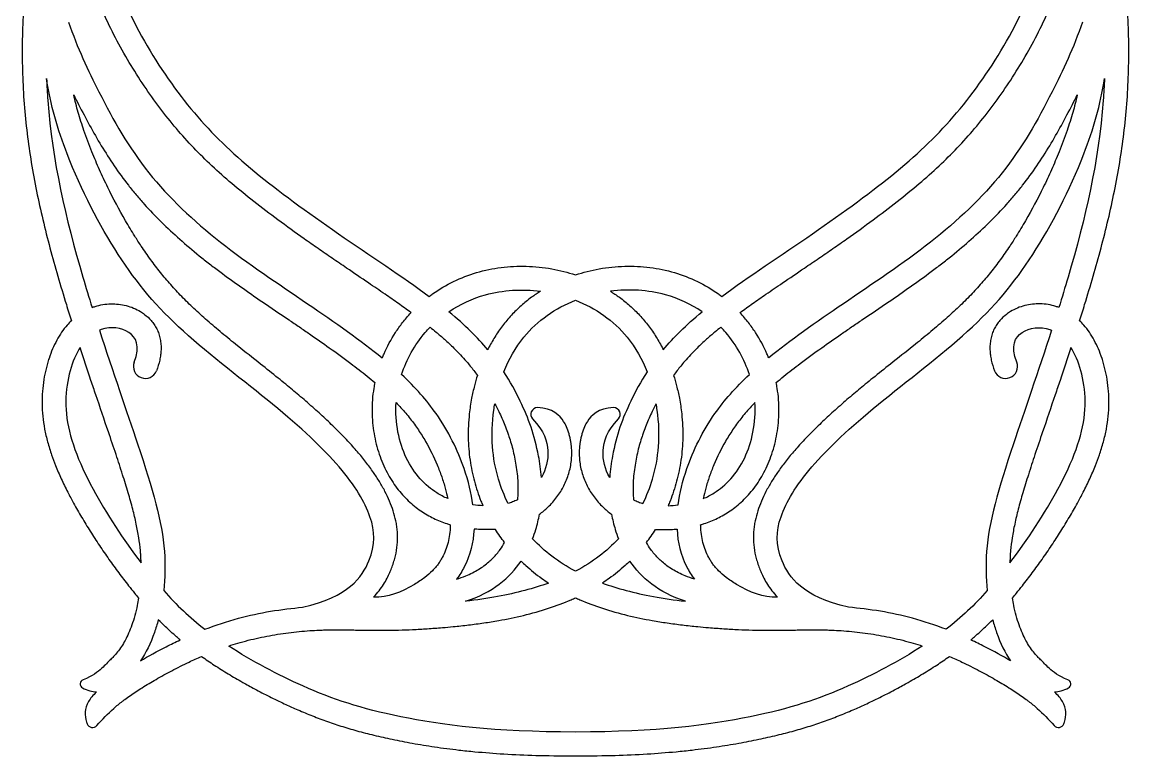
# Model space of a CAD drawing. Header units: millimetres. Extents: x -100 to 100, y -104 to 91.
# Drawn here: x 47.4 to 99.6, y 32.8 to 67.3 of the extents above; entities that cross this region are included whole.
import ezdxf

# ---------------------------------------------------------------- set-up
doc = ezdxf.new("R2010")
doc.units = ezdxf.units.MM
doc.header["$MEASUREMENT"] = 0
doc.layers.add('Layer 03', color=5, linetype='Continuous')

msp = doc.modelspace()

# ---------------------------------------------------------------- linework, layer by layer
at = {"layer": 'Layer 03'}
for centre, radius, start, end in [((53.199, 51.106), 0.562, 159.2972, 339.2972), ((93.779, 51.106), 0.562, 200.7028, 20.7028), ((71.693, 48.851), 0.314, 89.9887, 223.209), ((75.286, 48.851), 0.314, 316.791, 90.0113), ((50.338, 36.143), 0.211, 111.0833, 240.7154), ((96.641, 36.143), 0.211, 299.2846, 68.9167), ((50.707, 34.355), 0.271, 199.711, 319.0081), ((96.271, 34.355), 0.271, 220.9919, 340.289)]:
    msp.add_arc(centre, radius, start, end, dxfattribs=at)
for points, knots in [([(50.711, 72.87), (50.884, 71.995), (51.469, 69.872), (53.047, 66.366), (55.469, 62.912), (58.136, 60.353), (62.114, 57.442), (65.368, 55.316), (66.589, 54.41)], [3309.18165, 3309.18165, 3309.18165, 3309.18165, 3317.862784, 3330.948574, 3344.034364, 3357.120154, 3370.205944, 3382.920204, 3382.920204, 3382.920204, 3382.920204]), ([(80.39, 54.41), (81.61, 55.316), (84.865, 57.442), (88.842, 60.353), (91.509, 62.912), (93.931, 66.366), (95.509, 69.872), (96.094, 71.995), (96.267, 72.87)], [3441.030603, 3441.030603, 3441.030603, 3441.030603, 3453.744863, 3466.830653, 3479.916443, 3493.002233, 3506.088023, 3514.769157, 3514.769157, 3514.769157, 3514.769157]), ([(65.734, 53.644), (65.729, 53.648), (65.529, 53.794), (65.121, 54.085), (64.457, 54.547), (63.643, 55.102), (62.81, 55.664), (62.015, 56.204), (61.347, 56.663), (60.491, 57.262), (59.475, 57.995), (58.334, 58.862), (57.292, 59.706), (56.343, 60.547), (55.469, 61.409), (54.65, 62.321), (53.87, 63.297), (53.126, 64.339), (52.427, 65.44), (51.784, 66.59), (51.205, 67.772), (50.694, 68.971), (50.345, 69.927), (50.168, 70.481), (50.122, 70.63)], [929.699071, 929.699071, 929.699071, 929.699071, 929.785597, 932.663957, 935.724873, 939.507105, 944.506847, 947.803144, 951.056139, 954.252088, 960.364765, 966.109849, 971.466803, 976.483912, 981.340562, 986.212856, 991.216655, 996.354846, 1001.591826, 1006.887189, 1012.181371, 1017.408757, 1022.541212, 1024.407817, 1024.407817, 1024.407817, 1024.407817]), ([(81.244, 53.644), (81.25, 53.648), (81.449, 53.794), (81.857, 54.085), (82.521, 54.547), (83.335, 55.102), (84.168, 55.664), (84.963, 56.204), (85.632, 56.663), (86.488, 57.262), (87.504, 57.995), (88.644, 58.862), (89.686, 59.706), (90.635, 60.547), (91.509, 61.409), (92.329, 62.321), (93.109, 63.297), (93.852, 64.339), (94.551, 65.44), (95.194, 66.59), (95.773, 67.772), (96.284, 68.971), (96.633, 69.927), (96.811, 70.481), (96.857, 70.63)], [929.699071, 929.699071, 929.699071, 929.699071, 929.785597, 932.663957, 935.724873, 939.507105, 944.506847, 947.803144, 951.056139, 954.252088, 960.364765, 966.109849, 971.466803, 976.483912, 981.340562, 986.212856, 991.216655, 996.354846, 1001.591826, 1006.887189, 1012.181371, 1017.408757, 1022.541212, 1024.407817, 1024.407817, 1024.407817, 1024.407817]), ([(47.667, 70.13), (47.626, 69.826), (47.534, 69.046), (47.433, 67.78), (47.383, 66.338), (47.396, 64.903), (47.473, 63.487), (47.613, 62.094), (47.811, 60.721), (48.061, 59.367), (48.457, 57.576), (48.936, 55.796), (49.411, 54.214), (49.629, 53.515), (49.709, 53.262)], [4675.930829, 4675.930829, 4675.930829, 4675.930829, 4679.608903, 4685.381392, 4691.183434, 4696.952653, 4702.627276, 4708.218529, 4713.776292, 4719.295343, 4724.768993, 4735.819642, 4741.438592, 4744.622932, 4744.622932, 4744.622932, 4744.622932]), ([(97.269, 53.262), (97.349, 53.515), (97.568, 54.214), (98.043, 55.796), (98.522, 57.576), (98.917, 59.367), (99.167, 60.721), (99.365, 62.094), (99.505, 63.487), (99.582, 64.903), (99.596, 66.338), (99.545, 67.78), (99.444, 69.046), (99.352, 69.826), (99.312, 70.13)], [4277.230481, 4277.230481, 4277.230481, 4277.230481, 4280.414821, 4286.033772, 4297.084421, 4302.55807, 4308.077121, 4313.634884, 4319.226137, 4324.900761, 4330.669979, 4336.472022, 4342.244511, 4345.922584, 4345.922584, 4345.922584, 4345.922584]), ([(49.574, 67.339), (49.995, 66.131), (51.156, 63.647), (53.149, 60.145), (56.603, 56.901), (60.82, 54.112), (63.384, 52.319), (64.377, 51.512)], [859.194163, 859.194163, 859.194163, 859.194163, 868.845929, 881.718969, 894.592008, 907.465047, 919.516841, 919.516841, 919.516841, 919.516841]), ([(97.404, 67.339), (96.983, 66.131), (95.822, 63.647), (93.83, 60.145), (90.376, 56.901), (86.158, 54.112), (83.594, 52.319), (82.601, 51.512)], [1037.786529, 1037.786529, 1037.786529, 1037.786529, 1047.438296, 1060.311335, 1073.184374, 1086.057414, 1098.109207, 1098.109207, 1098.109207, 1098.109207]), ([(60.614, 39.753), (62.791, 40.25), (64.076, 42.102), (64.015, 43.947), (62.636, 46.263), (59.471, 49.221), (54.648, 52.821), (51.895, 56.104), (49.594, 60.526), (48.715, 63.447), (48.539, 64.688)], [1392.276055, 1392.276055, 1392.276055, 1392.276055, 1405.361845, 1418.447634, 1431.533424, 1444.619214, 1457.705003, 1470.790793, 1483.876583, 1492.644453, 1492.644453, 1492.644453, 1492.644453]), ([(48.539, 64.688), (48.553, 64.341), (48.738, 61.105), (49.538, 57.642), (50.541, 54.362), (50.69, 53.887)], [1492.644453, 1492.644453, 1492.644453, 1492.644453, 1495.583, 1520.142348, 1524.307935, 1524.307935, 1524.307935, 1524.307935]), ([(86.365, 39.753), (84.187, 40.25), (82.903, 42.102), (82.963, 43.947), (84.342, 46.263), (87.507, 49.221), (92.331, 52.821), (95.083, 56.104), (97.384, 60.526), (98.263, 63.447), (98.44, 64.688)], [1392.276055, 1392.276055, 1392.276055, 1392.276055, 1405.361845, 1418.447634, 1431.533424, 1444.619214, 1457.705003, 1470.790793, 1483.876583, 1492.644453, 1492.644453, 1492.644453, 1492.644453]), ([(98.44, 64.688), (98.426, 64.341), (98.241, 61.105), (97.441, 57.642), (96.437, 54.362), (96.288, 53.887)], [1492.644453, 1492.644453, 1492.644453, 1492.644453, 1495.583, 1520.142348, 1524.307935, 1524.307935, 1524.307935, 1524.307935]), ([(63.97, 40.232), (63.972, 40.234), (64.063, 40.331), (64.228, 40.525), (64.435, 40.823), (64.601, 41.114), (64.714, 41.352), (64.808, 41.576), (64.888, 41.792), (64.966, 42.049), (65.048, 42.391), (65.094, 42.737), (65.103, 43.081), (65.091, 43.334), (65.063, 43.582), (65.004, 43.905), (64.897, 44.298), (64.722, 44.761), (64.505, 45.223), (64.249, 45.677), (63.948, 46.138), (63.602, 46.609), (63.198, 47.101), (62.742, 47.606), (62.237, 48.124), (61.684, 48.655), (61.082, 49.201), (60.457, 49.741), (59.911, 50.195), (59.309, 50.682), (58.549, 51.286), (57.661, 51.988), (56.819, 52.671), (56.236, 53.164), (55.796, 53.554), (55.391, 53.927), (54.918, 54.391), (54.392, 54.956), (53.904, 55.536), (53.441, 56.144), (53.043, 56.719), (52.648, 57.332), (52.1, 58.243), (51.545, 59.285), (51.034, 60.375), (50.655, 61.268), (50.314, 62.171), (50.028, 63.069), (49.883, 63.635), (49.821, 63.912)], [1031.244766, 1031.244766, 1031.244766, 1031.244766, 1031.289742, 1032.844829, 1034.297882, 1035.642874, 1036.871452, 1037.462232, 1038.559283, 1039.63767, 1040.695841, 1042.784937, 1043.815727, 1044.828591, 1045.828994, 1046.821808, 1048.768885, 1050.720971, 1052.759184, 1054.902071, 1056.984724, 1059.37207, 1061.916113, 1064.643108, 1067.543584, 1070.607857, 1073.857593, 1077.316013, 1080.529196, 1082.396439, 1086.618919, 1092.204925, 1095.998789, 1099.64404, 1101.380092, 1103.062897, 1106.271088, 1109.3355, 1112.342319, 1115.37819, 1118.511468, 1120.744121, 1124.151833, 1131.281272, 1134.931044, 1138.618964, 1142.935083, 1146.531217, 1149.946969, 1149.946969, 1149.946969, 1149.946969]), ([(49.821, 63.912), (49.897, 63.759), (50.141, 63.276), (50.564, 62.47), (51.117, 61.504), (51.721, 60.558), (52.278, 59.793), (52.762, 59.197), (53.272, 58.611), (53.95, 57.904), (54.82, 57.095), (55.585, 56.45), (56.221, 55.949), (56.87, 55.456), (57.696, 54.861), (58.788, 54.106), (59.714, 53.48), (60.464, 52.971), (61.099, 52.535), (61.912, 51.968), (62.82, 51.308), (63.532, 50.756), (63.904, 50.448), (64.023, 50.347)], [1149.946969, 1149.946969, 1149.946969, 1149.946969, 1151.998769, 1156.448986, 1160.889395, 1165.36914, 1169.940168, 1172.259606, 1174.591455, 1179.277696, 1184.026293, 1188.862318, 1191.30584, 1193.759289, 1198.656128, 1203.537719, 1209.71888, 1212.091918, 1214.434118, 1218.969902, 1224.004869, 1227.921244, 1229.803912, 1229.803912, 1229.803912, 1229.803912]), ([(97.157, 63.912), (97.095, 63.635), (96.951, 63.069), (96.664, 62.171), (96.323, 61.268), (95.944, 60.375), (95.434, 59.285), (94.879, 58.243), (94.331, 57.332), (93.935, 56.719), (93.537, 56.144), (93.074, 55.536), (92.586, 54.956), (92.061, 54.391), (91.588, 53.927), (91.182, 53.554), (90.742, 53.164), (90.159, 52.671), (89.318, 51.988), (88.43, 51.286), (87.669, 50.682), (87.068, 50.195), (86.521, 49.741), (85.897, 49.201), (85.294, 48.655), (84.741, 48.124), (84.236, 47.606), (83.781, 47.101), (83.376, 46.609), (83.03, 46.138), (82.73, 45.677), (82.473, 45.223), (82.256, 44.761), (82.082, 44.298), (81.974, 43.905), (81.916, 43.582), (81.887, 43.334), (81.876, 43.081), (81.884, 42.737), (81.93, 42.391), (82.012, 42.049), (82.091, 41.792), (82.171, 41.576), (82.264, 41.352), (82.377, 41.114), (82.543, 40.823), (82.75, 40.525), (82.915, 40.331), (83.006, 40.234), (83.009, 40.232)], [860.703498, 860.703498, 860.703498, 860.703498, 864.119249, 867.715383, 872.031503, 875.719423, 879.369195, 886.498633, 889.906345, 892.138999, 895.272277, 898.308148, 901.314967, 904.379379, 907.58757, 909.270374, 911.006427, 914.651678, 918.445542, 924.031548, 928.254028, 930.12127, 933.334454, 936.792874, 940.042609, 943.106883, 946.007359, 948.734354, 951.278397, 953.665743, 955.748395, 957.891282, 959.929496, 961.881581, 963.828658, 964.821473, 965.821875, 966.83474, 967.86553, 969.954626, 971.012796, 972.091184, 973.188235, 973.779015, 975.007593, 976.352585, 977.805638, 979.360724, 979.4057, 979.4057, 979.4057, 979.4057]), ([(82.956, 50.347), (83.075, 50.448), (83.446, 50.756), (84.159, 51.308), (85.067, 51.968), (85.879, 52.535), (86.514, 52.971), (87.264, 53.48), (88.191, 54.106), (89.283, 54.861), (90.108, 55.456), (90.757, 55.949), (91.393, 56.45), (92.159, 57.095), (93.028, 57.904), (93.707, 58.611), (94.217, 59.197), (94.701, 59.793), (95.258, 60.558), (95.862, 61.504), (96.414, 62.47), (96.837, 63.276), (97.081, 63.759), (97.157, 63.912)], [780.846554, 780.846554, 780.846554, 780.846554, 782.729223, 786.645598, 791.680565, 796.216349, 798.558549, 800.931587, 807.112748, 811.994339, 816.891177, 819.344627, 821.788149, 826.624173, 831.372771, 836.059011, 838.39086, 840.710298, 845.281327, 849.761072, 854.201481, 858.651698, 860.703498, 860.703498, 860.703498, 860.703498]), ([(66.589, 54.41), (66.642, 54.45), (67.005, 54.716), (67.73, 55.143), (68.821, 55.563), (69.978, 55.803), (71.173, 55.862), (72.356, 55.742), (73.123, 55.547), (73.489, 55.425)], [3382.920204, 3382.920204, 3382.920204, 3382.920204, 3383.721726, 3388.334937, 3392.992148, 3397.720619, 3402.497291, 3407.334186, 3411.975403, 3411.975403, 3411.975403, 3411.975403]), ([(73.489, 55.425), (73.856, 55.547), (74.622, 55.742), (75.805, 55.862), (77, 55.803), (78.158, 55.563), (79.248, 55.143), (79.973, 54.716), (80.337, 54.45), (80.39, 54.41)], [3411.975403, 3411.975403, 3411.975403, 3411.975403, 3416.61662, 3421.453516, 3426.230187, 3430.958658, 3435.61587, 3440.229081, 3441.030603, 3441.030603, 3441.030603, 3441.030603]), ([(67.513, 53.69), (68.036, 54.042), (69.389, 54.664), (70.959, 54.769), (71.844, 54.654)], [-317.474579, -317.474579, -317.474579, -317.474579, -311.279595, -303.144368, -303.144368, -303.144368, -303.144368]), ([(71.844, 54.654), (71.699, 54.564), (71.382, 54.35), (70.916, 53.977), (70.454, 53.529), (70.038, 53.035), (69.675, 52.503), (69.458, 52.115), (69.355, 51.909), (69.347, 51.894)], [-303.144368, -303.144368, -303.144368, -303.144368, -301.091848, -298.545315, -295.973148, -293.373553, -290.792133, -288.240972, -288.032473, -288.032473, -288.032473, -288.032473]), ([(79.465, 53.69), (78.943, 54.042), (77.589, 54.664), (76.02, 54.769), (75.134, 54.654)], [-317.474579, -317.474579, -317.474579, -317.474579, -311.279595, -303.144368, -303.144368, -303.144368, -303.144368]), ([(75.134, 54.654), (75.279, 54.564), (75.596, 54.35), (76.063, 53.977), (76.524, 53.529), (76.941, 53.035), (77.304, 52.503), (77.52, 52.115), (77.623, 51.909), (77.631, 51.894)], [-303.144368, -303.144368, -303.144368, -303.144368, -301.091848, -298.545314, -295.973148, -293.373552, -290.792133, -288.240972, -288.032473, -288.032473, -288.032473, -288.032473]), ([(50.69, 53.887), (50.736, 53.904), (50.902, 53.961), (51.195, 54.031), (51.568, 54.066), (51.937, 54.051), (52.298, 53.985), (52.647, 53.869), (52.935, 53.722), (53.219, 53.529), (53.438, 53.326), (53.622, 53.085), (53.744, 52.875), (53.839, 52.644), (53.905, 52.4), (53.939, 52.149), (53.944, 51.897), (53.923, 51.647), (53.862, 51.313), (53.786, 51.068), (53.725, 50.907)], [1524.307935, 1524.307935, 1524.307935, 1524.307935, 1524.894386, 1526.42117, 1527.915451, 1529.38724, 1530.848585, 1532.313709, 1533.798359, 1534.720398, 1536.434643, 1537.372489, 1538.351247, 1539.355818, 1540.370328, 1541.383116, 1542.389043, 1543.391028, 1544.396708, 1546.466967, 1546.466967, 1546.466967, 1546.466967]), ([(70.112, 50.85), (70.345, 51.44), (71.159, 52.915), (72.553, 53.86), (73.489, 54.23)], [1052.818112, 1052.818112, 1052.818112, 1052.818112, 1058.370563, 1067.364952, 1067.364952, 1067.364952, 1067.364952]), ([(73.489, 54.23), (74.426, 53.86), (75.82, 52.915), (76.633, 51.44), (76.867, 50.85)], [1067.364952, 1067.364952, 1067.364952, 1067.364952, 1076.359342, 1081.911791, 1081.911791, 1081.911791, 1081.911791]), ([(96.288, 53.887), (96.242, 53.904), (96.076, 53.961), (95.783, 54.031), (95.41, 54.066), (95.042, 54.051), (94.681, 53.985), (94.332, 53.869), (94.044, 53.722), (93.76, 53.529), (93.54, 53.326), (93.357, 53.085), (93.235, 52.875), (93.139, 52.644), (93.073, 52.4), (93.039, 52.149), (93.034, 51.897), (93.056, 51.647), (93.116, 51.313), (93.193, 51.068), (93.254, 50.907)], [1524.307935, 1524.307935, 1524.307935, 1524.307935, 1524.894386, 1526.42117, 1527.915451, 1529.38724, 1530.848585, 1532.313709, 1533.798359, 1534.720398, 1536.434643, 1537.372489, 1538.351247, 1539.355818, 1540.370328, 1541.383116, 1542.389043, 1543.391028, 1544.396708, 1546.466967, 1546.466967, 1546.466967, 1546.466967]), ([(49.709, 53.262), (49.64, 53.195), (49.476, 53.023), (49.242, 52.719), (49.013, 52.343), (48.815, 51.93), (48.676, 51.561), (48.579, 51.248), (48.491, 50.915), (48.403, 50.478), (48.315, 49.731), (48.323, 48.947), (48.441, 48.15), (48.583, 47.539), (48.761, 46.968), (48.977, 46.39), (49.23, 45.804), (49.52, 45.213), (49.842, 44.609), (50.194, 43.993), (50.6, 43.33), (51.03, 42.667), (51.478, 42.015), (51.937, 41.381), (52.342, 40.852), (52.658, 40.458), (52.817, 40.266), (52.882, 40.19)], [4744.622932, 4744.622932, 4744.622932, 4744.622932, 4745.783156, 4747.479965, 4749.232008, 4751.058179, 4752.977247, 4753.974013, 4754.995754, 4757.113021, 4759.326579, 4764.032258, 4766.493519, 4769.000353, 4771.570157, 4773.682761, 4776.407877, 4779.240237, 4781.591599, 4784.635816, 4787.765886, 4790.942848, 4794.125929, 4797.274329, 4800.347774, 4802.141165, 4803.341198, 4803.341198, 4803.341198, 4803.341198]), ([(64.377, 51.512), (64.403, 51.576), (64.577, 51.989), (64.882, 52.554), (65.269, 53.099), (65.52, 53.409), (65.658, 53.563), (65.734, 53.644)], [919.516841, 919.516841, 919.516841, 919.516841, 920.336992, 924.908018, 927.210984, 928.363155, 929.699071, 929.699071, 929.699071, 929.699071]), ([(82.601, 51.512), (82.576, 51.576), (82.401, 51.989), (82.097, 52.554), (81.709, 53.099), (81.458, 53.409), (81.32, 53.563), (81.244, 53.644)], [1098.109207, 1098.109207, 1098.109207, 1098.109207, 1098.929358, 1103.500384, 1105.80335, 1106.955521, 1108.291438, 1108.291438, 1108.291438, 1108.291438]), ([(94.097, 40.19), (94.161, 40.266), (94.32, 40.458), (94.636, 40.852), (95.042, 41.381), (95.501, 42.015), (95.948, 42.667), (96.378, 43.33), (96.784, 43.993), (97.137, 44.609), (97.459, 45.213), (97.748, 45.804), (98.001, 46.39), (98.217, 46.968), (98.395, 47.539), (98.538, 48.15), (98.655, 48.947), (98.664, 49.731), (98.576, 50.478), (98.488, 50.915), (98.4, 51.248), (98.303, 51.561), (98.163, 51.93), (97.965, 52.343), (97.737, 52.719), (97.503, 53.023), (97.339, 53.195), (97.269, 53.262)], [4218.512215, 4218.512215, 4218.512215, 4218.512215, 4219.712248, 4221.50564, 4224.579084, 4227.727484, 4230.910565, 4234.087527, 4237.217597, 4240.261815, 4242.613176, 4245.445536, 4248.170652, 4250.283256, 4252.853061, 4255.359894, 4257.821155, 4262.526834, 4264.740392, 4266.857659, 4267.879401, 4268.876166, 4270.795234, 4272.621405, 4274.373448, 4276.070257, 4277.230481, 4277.230481, 4277.230481, 4277.230481]), ([(52.674, 51.304), (52.972, 52.094), (52.562, 52.877), (51.548, 53.011), (51.062, 52.827), (51.032, 52.815)], [1553.53555, 1553.53555, 1553.53555, 1553.53555, 1569.076099, 1584.616652, 1585.634901, 1585.634901, 1585.634901, 1585.634901]), ([(51.032, 52.815), (51.664, 50.865), (53.26, 46.307), (54.182, 43.152), (54.129, 41.131), (54.064, 40.541)], [1585.634901, 1585.634901, 1585.634901, 1585.634901, 1602.881934, 1627.441284, 1638.439817, 1638.439817, 1638.439817, 1638.439817]), ([(65.285, 50.727), (65.519, 51.439), (65.956, 52.228), (66.551, 52.875), (66.633, 52.958)], [534.914138, 534.914138, 534.914138, 534.914138, 542.444431, 543.59947, 543.59947, 543.59947, 543.59947]), ([(66.633, 52.958), (66.726, 52.883), (66.955, 52.696), (67.331, 52.372), (67.716, 52.013), (68.059, 51.662), (68.377, 51.31), (68.641, 50.985), (68.807, 50.763), (68.862, 50.687)], [543.59947, 543.59947, 543.59947, 543.59947, 545.03726, 547.151175, 549.572341, 551.359809, 553.050828, 555.27002, 556.38951, 556.38951, 556.38951, 556.38951]), ([(80.346, 52.958), (80.253, 52.883), (80.024, 52.696), (79.647, 52.372), (79.263, 52.013), (78.919, 51.662), (78.602, 51.31), (78.337, 50.985), (78.171, 50.763), (78.116, 50.687)], [412.881621, 412.881621, 412.881621, 412.881621, 414.319411, 416.433325, 418.854492, 420.641959, 422.332979, 424.552171, 425.671661, 425.671661, 425.671661, 425.671661]), ([(81.693, 50.727), (81.459, 51.439), (81.022, 52.228), (80.427, 52.875), (80.346, 52.958)], [404.196288, 404.196288, 404.196288, 404.196288, 411.726582, 412.881621, 412.881621, 412.881621, 412.881621]), ([(95.946, 52.815), (95.314, 50.865), (93.718, 46.307), (92.796, 43.152), (92.849, 41.131), (92.915, 40.541)], [1585.634901, 1585.634901, 1585.634901, 1585.634901, 1602.881934, 1627.441284, 1638.439817, 1638.439817, 1638.439817, 1638.439817]), ([(94.304, 51.304), (94.006, 52.094), (94.416, 52.877), (95.431, 53.011), (95.916, 52.827), (95.946, 52.815)], [1553.53555, 1553.53555, 1553.53555, 1553.53555, 1569.076097, 1584.616652, 1585.634901, 1585.634901, 1585.634901, 1585.634901]), ([(50.119, 51.994), (50.047, 51.882), (49.636, 51.134), (49.148, 48.961), (50.401, 45.634), (52.172, 42.932), (53, 41.842)], [49.508974, 49.508974, 49.508974, 49.508974, 52.57286, 68.113414, 83.653968, 97.125551, 97.125551, 97.125551, 97.125551]), ([(53, 41.842), (52.999, 41.881), (52.995, 42.019), (52.985, 42.214), (52.956, 42.573), (52.896, 43.049), (52.773, 43.7), (52.603, 44.406), (52.385, 45.181), (52.118, 46.04), (51.805, 46.995), (51.382, 48.248), (50.984, 49.411), (50.536, 50.735), (50.288, 51.479), (50.119, 51.994)], [7.098669, 7.098669, 7.098669, 7.098669, 7.565337, 8.75419, 9.448114, 11.894116, 14.523928, 17.408582, 20.614835, 24.200038, 28.217096, 32.700622, 40.086311, 42.992634, 49.508974, 49.508974, 49.508974, 49.508974]), ([(93.979, 41.842), (94.806, 42.932), (96.577, 45.634), (97.831, 48.961), (97.342, 51.134), (96.931, 51.882), (96.86, 51.994)], [-3.543352, -3.543352, -3.543352, -3.543352, 9.928233, 25.468786, 41.009339, 44.073225, 44.073225, 44.073225, 44.073225]), ([(96.86, 51.994), (96.691, 51.479), (96.443, 50.735), (95.994, 49.411), (95.597, 48.248), (95.174, 46.995), (94.86, 46.04), (94.594, 45.181), (94.375, 44.406), (94.205, 43.7), (94.082, 43.049), (94.022, 42.573), (93.993, 42.214), (93.983, 42.019), (93.979, 41.881), (93.979, 41.842)], [44.073225, 44.073225, 44.073225, 44.073225, 50.589564, 53.495887, 60.881576, 65.365102, 69.38216, 72.967363, 76.173616, 79.05827, 81.688082, 84.134084, 84.828008, 86.016862, 86.483529, 86.483529, 86.483529, 86.483529]), ([(68.651, 44.578), (68.578, 45.13), (68.229, 46.559), (67.165, 48.718), (65.953, 50.107), (65.285, 50.727)], [503.652763, 503.652763, 503.652763, 503.652763, 512.354958, 525.227998, 534.914138, 534.914138, 534.914138, 534.914138]), ([(68.862, 50.687), (68.811, 50.526), (68.709, 50.171), (68.574, 49.565), (68.452, 48.75), (68.406, 47.77), (68.491, 46.704), (68.696, 45.701), (68.932, 44.99), (69.089, 44.614), (69.121, 44.541)], [556.38951, 556.38951, 556.38951, 556.38951, 558.423521, 560.824359, 563.848269, 568.322399, 572.589702, 576.675967, 580.609004, 581.573049, 581.573049, 581.573049, 581.573049]), ([(71.878, 45.879), (71.853, 46.231), (71.655, 47.616), (71.101, 49.124), (70.41, 50.39), (70.112, 50.85)], [1027.992201, 1027.992201, 1027.992201, 1027.992201, 1032.175216, 1045.261007, 1052.818112, 1052.818112, 1052.818112, 1052.818112]), ([(76.867, 50.85), (76.569, 50.39), (75.878, 49.124), (75.323, 47.616), (75.126, 46.231), (75.101, 45.879)], [1081.911791, 1081.911791, 1081.911791, 1081.911791, 1089.468897, 1102.554687, 1106.737703, 1106.737703, 1106.737703, 1106.737703]), ([(78.116, 50.687), (78.167, 50.526), (78.269, 50.171), (78.405, 49.565), (78.527, 48.75), (78.572, 47.77), (78.488, 46.704), (78.283, 45.701), (78.047, 44.99), (77.89, 44.614), (77.858, 44.541)], [425.671661, 425.671661, 425.671661, 425.671661, 427.705672, 430.106509, 433.130419, 437.604549, 441.871852, 445.958117, 449.891154, 450.8552, 450.8552, 450.8552, 450.8552]), ([(78.327, 44.578), (78.4, 45.13), (78.75, 46.559), (79.813, 48.718), (81.026, 50.107), (81.693, 50.727)], [453.622191, 453.622191, 453.622191, 453.622191, 462.324386, 475.197425, 484.883566, 484.883566, 484.883566, 484.883566]), ([(64.023, 50.347), (64.005, 50.26), (63.955, 49.99), (63.901, 49.537), (63.884, 48.992), (63.912, 48.46), (63.98, 47.946), (64.085, 47.451), (64.223, 46.979), (64.392, 46.532), (64.59, 46.114), (64.814, 45.728), (65.06, 45.376), (65.405, 44.96), (65.784, 44.601), (66.186, 44.302), (66.487, 44.111), (66.791, 43.947), (67.1, 43.809), (67.366, 43.712), (67.528, 43.662), (67.585, 43.646)], [1229.803912, 1229.803912, 1229.803912, 1229.803912, 1230.867488, 1233.098815, 1235.282538, 1237.414401, 1239.493883, 1241.519339, 1243.489194, 1245.402323, 1247.257158, 1249.042318, 1250.760047, 1252.413905, 1255.538916, 1257.012687, 1258.430944, 1259.814186, 1261.168655, 1262.496412, 1263.209383, 1263.209383, 1263.209383, 1263.209383]), ([(79.393, 43.646), (79.45, 43.662), (79.613, 43.712), (79.878, 43.809), (80.187, 43.947), (80.492, 44.111), (80.792, 44.302), (81.194, 44.601), (81.573, 44.96), (81.919, 45.376), (82.165, 45.728), (82.389, 46.114), (82.586, 46.532), (82.755, 46.979), (82.894, 47.451), (82.998, 47.946), (83.066, 48.46), (83.094, 48.992), (83.077, 49.537), (83.024, 49.99), (82.973, 50.26), (82.956, 50.347)], [1001.713246, 1001.713246, 1001.713246, 1001.713246, 1002.426217, 1003.753974, 1005.108442, 1006.491685, 1007.909942, 1009.383712, 1012.508724, 1014.162581, 1015.880311, 1017.665471, 1019.520305, 1021.433434, 1023.40329, 1025.428746, 1027.508227, 1029.640091, 1031.823813, 1034.055141, 1035.118717, 1035.118717, 1035.118717, 1035.118717]), ([(67.462, 44.879), (67.29, 44.953), (66.577, 45.325), (65.399, 46.494), (64.962, 48.445), (65.026, 49.408)], [188.905903, 188.905903, 188.905903, 188.905903, 192.386958, 203.509142, 213.622899, 213.622899, 213.622899, 213.622899]), ([(65.026, 49.408), (65.105, 49.327), (65.336, 49.078), (65.695, 48.653), (66.081, 48.122), (66.529, 47.406), (66.896, 46.666), (67.181, 45.918), (67.346, 45.389), (67.429, 45.042), (67.462, 44.879)], [213.622899, 213.622899, 213.622899, 213.622899, 214.984659, 217.702761, 220.306892, 222.873991, 227.840381, 230.214275, 232.498392, 234.497916, 234.497916, 234.497916, 234.497916]), ([(70.307, 44.654), (70.127, 45.014), (69.614, 46.306), (69.453, 47.951), (69.666, 49.249), (69.685, 49.352)], [5.147205, 5.147205, 5.147205, 5.147205, 9.810006, 20.93219, 21.884019, 21.884019, 21.884019, 21.884019]), ([(69.685, 49.352), (69.748, 49.232), (69.915, 48.898), (70.116, 48.451), (70.268, 48.055), (70.367, 47.767), (70.459, 47.47), (70.552, 47.113), (70.633, 46.738), (70.7, 46.346), (70.75, 45.938), (70.774, 45.549), (70.774, 45.174), (70.76, 44.94), (70.749, 44.818)], [21.884019, 21.884019, 21.884019, 21.884019, 23.51353, 26.376975, 27.769475, 28.609413, 30.03438, 31.507068, 33.040616, 34.645766, 36.290809, 37.975633, 39.32231, 40.795293, 40.795293, 40.795293, 40.795293]), ([(71.788, 44.137), (71.93, 44.241), (72.23, 44.492), (72.556, 44.865), (72.793, 45.214), (72.946, 45.484), (73.074, 45.766), (73.177, 46.058), (73.252, 46.359), (73.299, 46.666), (73.316, 46.96), (73.31, 47.206), (73.293, 47.404), (73.269, 47.573), (73.234, 47.747), (73.17, 47.989), (73.056, 48.296), (72.881, 48.63), (72.412, 49.164), (71.693, 49.165)], [1181.486544, 1181.486544, 1181.486544, 1181.486544, 1183.596892, 1186.176166, 1187.423305, 1188.662797, 1189.901696, 1191.141418, 1192.382713, 1193.625773, 1194.870765, 1195.920561, 1196.572671, 1197.257142, 1197.971293, 1198.712154, 1200.262919, 1201.895187, 1206.511902, 1206.511902, 1206.511902, 1206.511902]), ([(75.285, 49.165), (74.566, 49.164), (74.097, 48.63), (73.922, 48.296), (73.809, 47.989), (73.745, 47.747), (73.71, 47.573), (73.686, 47.404), (73.669, 47.206), (73.662, 46.96), (73.679, 46.666), (73.726, 46.359), (73.801, 46.058), (73.904, 45.766), (74.032, 45.484), (74.185, 45.214), (74.422, 44.865), (74.749, 44.492), (75.048, 44.241), (75.19, 44.137)], [1129.599239, 1129.599239, 1129.599239, 1129.599239, 1134.215954, 1135.848223, 1137.398987, 1138.139848, 1138.853999, 1139.53847, 1140.190581, 1141.240376, 1142.485368, 1143.728429, 1144.969723, 1146.209445, 1147.448344, 1148.687836, 1149.934975, 1152.514249, 1154.624597, 1154.624597, 1154.624597, 1154.624597]), ([(77.294, 49.352), (77.231, 49.232), (77.063, 48.898), (76.862, 48.451), (76.711, 48.055), (76.611, 47.767), (76.519, 47.47), (76.426, 47.113), (76.346, 46.738), (76.278, 46.346), (76.228, 45.938), (76.204, 45.549), (76.204, 45.174), (76.218, 44.94), (76.229, 44.818)], [333.754345, 333.754345, 333.754345, 333.754345, 335.383856, 338.247302, 339.639801, 340.47974, 341.904706, 343.377394, 344.910942, 346.516092, 348.161135, 349.845959, 351.192636, 352.665619, 352.665619, 352.665619, 352.665619]), ([(76.672, 44.654), (76.851, 45.014), (77.365, 46.306), (77.526, 47.951), (77.312, 49.249), (77.294, 49.352)], [317.017531, 317.017531, 317.017531, 317.017531, 321.680331, 332.802515, 333.754345, 333.754345, 333.754345, 333.754345]), ([(81.952, 49.408), (81.874, 49.327), (81.642, 49.078), (81.283, 48.653), (80.897, 48.122), (80.45, 47.406), (80.083, 46.666), (79.797, 45.918), (79.633, 45.389), (79.549, 45.042), (79.516, 44.879)], [168.030886, 168.030886, 168.030886, 168.030886, 169.392646, 172.110749, 174.714879, 177.281978, 182.248368, 184.622262, 186.906379, 188.905903, 188.905903, 188.905903, 188.905903]), ([(79.516, 44.879), (79.689, 44.953), (80.402, 45.325), (81.579, 46.494), (82.016, 48.445), (81.952, 49.408)], [188.905903, 188.905903, 188.905903, 188.905903, 192.386958, 203.509142, 213.622899, 213.622899, 213.622899, 213.622899]), ([(71.464, 48.635), (72.017, 48.047), (72.313, 47.11), (72.104, 46.27), (71.878, 45.879)], [1209.438229, 1209.438229, 1209.438229, 1209.438229, 1219.409611, 1229.373439, 1229.373439, 1229.373439, 1229.373439]), ([(75.101, 45.879), (74.875, 46.27), (74.666, 47.11), (74.961, 48.047), (75.515, 48.635)], [1106.737703, 1106.737703, 1106.737703, 1106.737703, 1116.701533, 1126.672912, 1126.672912, 1126.672912, 1126.672912]), ([(69.121, 44.541), (68.964, 44.547), (68.806, 44.56), (68.653, 44.578), (68.651, 44.578)], [581.573049, 581.573049, 581.573049, 581.573049, 584.305202, 584.34004, 584.34004, 584.34004, 584.34004]), ([(70.749, 44.818), (70.674, 44.782), (70.53, 44.721), (70.378, 44.673), (70.307, 44.654)], [40.795293, 40.795293, 40.795293, 40.795293, 42.396406, 43.746804, 43.746804, 43.746804, 43.746804]), ([(76.229, 44.818), (76.305, 44.782), (76.448, 44.721), (76.601, 44.673), (76.672, 44.654)], [352.665619, 352.665619, 352.665619, 352.665619, 354.266732, 355.61713, 355.61713, 355.61713, 355.61713]), ([(77.858, 44.541), (78.015, 44.547), (78.172, 44.56), (78.325, 44.578), (78.327, 44.578)], [450.8552, 450.8552, 450.8552, 450.8552, 453.587352, 453.622191, 453.622191, 453.622191, 453.622191]), ([(71.467, 42.983), (71.522, 43.129), (71.655, 43.521), (71.746, 43.902), (71.788, 44.137)], [1177.572595, 1177.572595, 1177.572595, 1177.572595, 1179.025119, 1181.486544, 1181.486544, 1181.486544, 1181.486544]), ([(75.19, 44.137), (75.233, 43.902), (75.324, 43.521), (75.456, 43.129), (75.512, 42.983)], [1154.624597, 1154.624597, 1154.624597, 1154.624597, 1157.086023, 1158.538546, 1158.538546, 1158.538546, 1158.538546]), ([(67.585, 43.646), (67.585, 43.632), (67.581, 43.479), (67.56, 43.195), (67.487, 42.805), (67.371, 42.441), (67.24, 42.156), (67.113, 41.94), (67.005, 41.783), (66.881, 41.628), (66.68, 41.41), (66.435, 41.198), (66.145, 40.989), (65.386, 40.505), (64.627, 40.202), (63.97, 40.232)], [1263.209383, 1263.209383, 1263.209383, 1263.209383, 1263.372998, 1265.051659, 1266.624261, 1268.135121, 1269.636599, 1270.385541, 1271.141202, 1271.928019, 1272.771513, 1274.69893, 1275.819051, 1277.065154, 1285.516928, 1285.516928, 1285.516928, 1285.516928]), ([(68.702, 43.443), (68.669, 42.803), (68.469, 41.995), (68.023, 41.27), (67.88, 41.081)], [173.130756, 173.130756, 173.130756, 173.130756, 184.001844, 187.962757, 187.962757, 187.962757, 187.962757]), ([(69.712, 43.426), (69.69, 43.425), (69.556, 43.417), (69.312, 43.411), (68.997, 43.42), (68.795, 43.435), (68.702, 43.443)], [169.078856, 169.078856, 169.078856, 169.078856, 169.341817, 170.69122, 172.010376, 173.130756, 173.130756, 173.130756, 173.130756]), ([(70.146, 42.807), (70.071, 42.905), (69.921, 43.108), (69.781, 43.317), (69.712, 43.426)], [199.670347, 199.670347, 199.670347, 199.670347, 201.151471, 202.700652, 202.700652, 202.700652, 202.700652]), ([(76.832, 42.807), (76.908, 42.905), (77.057, 43.108), (77.197, 43.317), (77.266, 43.426)], [199.670347, 199.670347, 199.670347, 199.670347, 201.15147, 202.700652, 202.700652, 202.700652, 202.700652]), ([(77.266, 43.426), (77.288, 43.425), (77.422, 43.417), (77.666, 43.411), (77.981, 43.42), (78.184, 43.435), (78.277, 43.443)], [169.078856, 169.078856, 169.078856, 169.078856, 169.341817, 170.69122, 172.010376, 173.130756, 173.130756, 173.130756, 173.130756]), ([(78.277, 43.443), (78.31, 42.803), (78.51, 41.995), (78.955, 41.27), (79.099, 41.081)], [173.130756, 173.130756, 173.130756, 173.130756, 184.001844, 187.962757, 187.962757, 187.962757, 187.962757]), ([(83.009, 40.232), (82.351, 40.202), (81.592, 40.505), (80.833, 40.989), (80.544, 41.198), (80.298, 41.41), (80.097, 41.628), (79.973, 41.783), (79.865, 41.94), (79.739, 42.156), (79.607, 42.441), (79.492, 42.805), (79.418, 43.195), (79.397, 43.479), (79.393, 43.632), (79.393, 43.646)], [979.4057, 979.4057, 979.4057, 979.4057, 987.857474, 989.103578, 990.223699, 992.151116, 992.994609, 993.781427, 994.537088, 995.28603, 996.787508, 998.298368, 999.87097, 1001.54963, 1001.713246, 1001.713246, 1001.713246, 1001.713246]), ([(67.88, 41.081), (68.027, 41.126), (68.283, 41.217), (68.629, 41.375), (68.916, 41.534), (69.171, 41.704), (69.398, 41.885), (69.601, 42.075), (69.781, 42.274), (69.967, 42.514), (70.083, 42.696), (70.146, 42.807)], [187.962757, 187.962757, 187.962757, 187.962757, 189.814384, 191.22413, 192.531452, 193.754482, 194.910739, 196.016545, 197.086206, 198.128282, 199.670347, 199.670347, 199.670347, 199.670347]), ([(79.099, 41.081), (78.951, 41.126), (78.695, 41.217), (78.349, 41.375), (78.062, 41.534), (77.807, 41.704), (77.58, 41.885), (77.378, 42.075), (77.198, 42.274), (77.012, 42.514), (76.896, 42.696), (76.832, 42.807)], [187.962757, 187.962757, 187.962757, 187.962757, 189.814384, 191.22413, 192.531452, 193.754482, 194.910739, 196.016545, 197.086206, 198.128282, 199.670347, 199.670347, 199.670347, 199.670347]), ([(70.924, 41.932), (70.998, 41.859), (71.189, 41.679), (71.512, 41.403), (71.87, 41.132), (72.111, 40.968), (72.22, 40.897)], [-389.164229, -389.164229, -389.164229, -389.164229, -387.908838, -386.011275, -384.067044, -382.505624, -382.505624, -382.505624, -382.505624]), ([(76.055, 41.932), (75.98, 41.859), (75.789, 41.679), (75.467, 41.403), (75.108, 41.132), (74.867, 40.968), (74.758, 40.897)], [-389.164229, -389.164229, -389.164229, -389.164229, -387.908838, -386.011275, -384.067044, -382.505624, -382.505624, -382.505624, -382.505624]), ([(72.22, 40.897), (71.521, 40.643), (70.308, 40.317), (68.825, 40.1), (68.305, 40.037)], [-382.505624, -382.505624, -382.505624, -382.505624, -375.78739, -372.261356, -372.261356, -372.261356, -372.261356]), ([(74.758, 40.897), (75.457, 40.643), (76.67, 40.317), (78.154, 40.1), (78.674, 40.037)], [-382.505624, -382.505624, -382.505624, -382.505624, -375.787391, -372.261356, -372.261356, -372.261356, -372.261356]), ([(57.131, 37.926), (57.272, 37.973), (57.576, 38.069), (58.215, 38.246), (59.055, 38.427), (60.067, 38.579), (60.879, 38.653), (61.428, 38.68), (61.8, 38.691), (62.194, 38.695), (62.75, 38.69), (63.326, 38.679), (63.935, 38.671), (64.519, 38.67), (65.146, 38.679), (65.815, 38.704), (66.504, 38.742), (67.142, 38.79), (67.792, 38.849), (68.445, 38.92), (69.161, 39.014), (70.026, 39.152), (71.052, 39.362), (72.198, 39.683), (73.008, 39.988), (73.422, 40.172), (73.489, 40.203)], [1242.214372, 1242.214372, 1242.214372, 1242.214372, 1244.001468, 1246.043829, 1250.180768, 1254.321419, 1258.335869, 1259.98201, 1260.928859, 1262.8075, 1264.712666, 1267.610917, 1269.742659, 1272.022741, 1274.630549, 1277.28779, 1280.060775, 1282.924456, 1284.980278, 1287.910057, 1290.815322, 1293.656295, 1298.443787, 1303.390233, 1307.949468, 1308.837242, 1308.837242, 1308.837242, 1308.837242]), ([(73.489, 40.203), (73.556, 40.172), (73.97, 39.988), (74.781, 39.683), (75.927, 39.362), (76.952, 39.152), (77.818, 39.014), (78.533, 38.92), (79.186, 38.849), (79.836, 38.79), (80.475, 38.742), (81.164, 38.704), (81.832, 38.679), (82.46, 38.67), (83.044, 38.671), (83.652, 38.679), (84.229, 38.69), (84.785, 38.695), (85.178, 38.691), (85.55, 38.68), (86.099, 38.653), (86.912, 38.579), (87.924, 38.427), (88.763, 38.246), (89.402, 38.069), (89.706, 37.973), (89.847, 37.926)], [1087.745476, 1087.745476, 1087.745476, 1087.745476, 1088.63325, 1093.192485, 1098.138931, 1102.926423, 1105.767396, 1108.672661, 1111.60244, 1113.658262, 1116.521943, 1119.294928, 1121.952168, 1124.559977, 1126.840059, 1128.971801, 1131.870051, 1133.775217, 1135.653859, 1136.600708, 1138.246849, 1142.261299, 1146.40195, 1150.538888, 1152.58125, 1154.368345, 1154.368345, 1154.368345, 1154.368345]), ([(52.882, 40.19), (52.863, 40.075), (52.811, 39.796), (52.708, 39.371), (52.572, 38.932), (52.42, 38.542), (52.256, 38.202), (52.08, 37.906), (51.894, 37.648), (51.697, 37.421), (51.511, 37.244), (51.141, 36.852), (50.706, 36.511), (50.262, 36.34)], [4803.341198, 4803.341198, 4803.341198, 4803.341198, 4804.741905, 4806.747312, 4808.596098, 4810.264896, 4811.769788, 4813.134698, 4814.395518, 4815.589324, 4816.745879, 4819.212363, 4822.159268, 4822.159268, 4822.159268, 4822.159268]), ([(56.011, 38.716), (56.518, 38.912), (58.008, 39.414), (59.631, 39.672), (60.614, 39.753)], [1378.60081, 1378.60081, 1378.60081, 1378.60081, 1383.469728, 1392.276055, 1392.276055, 1392.276055, 1392.276055]), ([(90.967, 38.716), (90.46, 38.912), (88.97, 39.414), (87.348, 39.672), (86.365, 39.753)], [1378.60081, 1378.60081, 1378.60081, 1378.60081, 1383.469728, 1392.276055, 1392.276055, 1392.276055, 1392.276055]), ([(96.717, 36.34), (96.272, 36.511), (95.837, 36.852), (95.468, 37.244), (95.282, 37.421), (95.084, 37.648), (94.898, 37.906), (94.723, 38.202), (94.558, 38.542), (94.406, 38.932), (94.27, 39.371), (94.168, 39.796), (94.116, 40.075), (94.097, 40.19)], [4199.694145, 4199.694145, 4199.694145, 4199.694145, 4202.64105, 4205.107534, 4206.264089, 4207.457895, 4208.718715, 4210.083625, 4211.588517, 4213.257315, 4215.106101, 4217.111508, 4218.512215, 4218.512215, 4218.512215, 4218.512215]), ([(53.811, 39.168), (53.756, 38.957), (53.527, 38.205), (53.228, 37.607), (52.977, 37.234)], [-125.491476, -125.491476, -125.491476, -125.491476, -120.994508, -108.691982, -108.691982, -108.691982, -108.691982]), ([(54.842, 38.216), (54.784, 38.264), (54.547, 38.467), (54.201, 38.781), (53.921, 39.057), (53.811, 39.168)], [-101.454683, -101.454683, -101.454683, -101.454683, -100.550058, -97.705882, -95.832611, -95.832611, -95.832611, -95.832611]), ([(92.137, 38.216), (92.194, 38.264), (92.432, 38.467), (92.778, 38.781), (93.058, 39.057), (93.167, 39.168)], [-131.113548, -131.113548, -131.113548, -131.113548, -130.208923, -127.364748, -125.491476, -125.491476, -125.491476, -125.491476]), ([(93.167, 39.168), (93.223, 38.957), (93.452, 38.205), (93.75, 37.607), (94.002, 37.234)], [-125.491476, -125.491476, -125.491476, -125.491476, -120.994508, -108.691982, -108.691982, -108.691982, -108.691982]), ([(52.977, 37.234), (53.346, 37.452), (53.946, 37.783), (54.617, 38.111), (54.842, 38.216)], [-108.691982, -108.691982, -108.691982, -108.691982, -103.808219, -101.454683, -101.454683, -101.454683, -101.454683]), ([(94.002, 37.234), (93.633, 37.452), (93.032, 37.783), (92.361, 38.111), (92.137, 38.216)], [-108.691982, -108.691982, -108.691982, -108.691982, -103.808219, -101.454683, -101.454683, -101.454683, -101.454683]), ([(73.489, 33.874), (69.62, 33.874), (64.668, 34.545), (60.96, 35.773), (58.215, 37.222), (57.131, 37.926)], [1198.291359, 1198.291359, 1198.291359, 1198.291359, 1213.831912, 1229.372466, 1242.214372, 1242.214372, 1242.214372, 1242.214372]), ([(89.847, 37.926), (88.763, 37.222), (86.019, 35.773), (82.31, 34.545), (77.358, 33.874), (73.489, 33.874)], [1154.368345, 1154.368345, 1154.368345, 1154.368345, 1167.210251, 1182.750805, 1198.291359, 1198.291359, 1198.291359, 1198.291359]), ([(50.912, 34.177), (51.164, 34.467), (51.57, 34.887), (52.014, 35.247), (52.232, 35.412), (52.578, 35.657), (53.073, 35.984), (53.723, 36.376), (54.461, 36.781), (55.179, 37.139), (55.653, 37.352), (55.851, 37.437)], [4849.912029, 4849.912029, 4849.912029, 4849.912029, 4858.407548, 4862.681656, 4863.699907, 4865.095938, 4867.774015, 4870.830467, 4874.217101, 4877.88196, 4880.470196, 4880.470196, 4880.470196, 4880.470196]), ([(55.851, 37.437), (56.047, 37.298), (56.461, 37.016), (57.109, 36.609), (57.744, 36.239), (58.392, 35.883), (59.046, 35.546), (59.7, 35.231), (60.35, 34.937), (60.997, 34.664), (61.701, 34.395), (62.427, 34.149), (63.187, 33.924), (63.996, 33.716), (64.708, 33.557), (65.313, 33.435), (65.976, 33.311), (66.87, 33.165), (67.857, 33.037), (68.948, 32.924), (70.154, 32.832), (71.665, 32.765), (72.722, 32.75), (73.489, 32.75)], [4880.470196, 4880.470196, 4880.470196, 4880.470196, 4883.363092, 4886.489472, 4889.658589, 4892.204314, 4895.372776, 4898.495684, 4900.939845, 4903.941694, 4906.939591, 4909.989681, 4913.148132, 4916.473533, 4920.027513, 4921.912302, 4923.88731, 4928.132313, 4932.808751, 4935.84217, 4941.313204, 4947.351947, 4954.015563, 4954.015563, 4954.015563, 4954.015563]), ([(73.489, 32.75), (74.256, 32.75), (75.313, 32.765), (76.824, 32.832), (78.031, 32.924), (79.122, 33.037), (80.108, 33.165), (81.003, 33.311), (81.666, 33.435), (82.27, 33.557), (82.982, 33.716), (83.791, 33.924), (84.552, 34.149), (85.277, 34.395), (85.981, 34.664), (86.628, 34.937), (87.278, 35.231), (87.933, 35.546), (88.586, 35.883), (89.234, 36.239), (89.87, 36.609), (90.517, 37.016), (90.931, 37.298), (91.128, 37.437)], [4067.83785, 4067.83785, 4067.83785, 4067.83785, 4074.501466, 4080.540209, 4086.011243, 4089.044663, 4093.7211, 4097.966103, 4099.941111, 4101.8259, 4105.37988, 4108.705282, 4111.863732, 4114.913822, 4117.911719, 4120.913568, 4123.357729, 4126.480637, 4129.649099, 4132.194824, 4135.363942, 4138.490321, 4141.383217, 4141.383217, 4141.383217, 4141.383217]), ([(91.128, 37.437), (91.325, 37.352), (91.8, 37.139), (92.518, 36.781), (93.255, 36.376), (93.905, 35.984), (94.401, 35.657), (94.746, 35.412), (94.965, 35.247), (95.408, 34.887), (95.815, 34.467), (96.067, 34.177)], [4141.383217, 4141.383217, 4141.383217, 4141.383217, 4143.971453, 4147.636312, 4151.022945, 4154.079397, 4156.757474, 4158.153505, 4159.171756, 4163.445863, 4171.941384, 4171.941384, 4171.941384, 4171.941384]), ([(50.898, 35.767), (50.733, 35.608), (50.317, 35.112), (50.328, 34.64), (50.443, 34.289), (50.453, 34.264)], [4830.824308, 4830.824308, 4830.824308, 4830.824308, 4835.652895, 4846.775079, 4847.654129, 4847.654129, 4847.654129, 4847.654129]), ([(96.526, 34.264), (96.535, 34.289), (96.651, 34.64), (96.661, 35.112), (96.246, 35.608), (96.08, 35.767)], [4174.199284, 4174.199284, 4174.199284, 4174.199284, 4175.078334, 4186.200518, 4191.029105, 4191.029105, 4191.029105, 4191.029105])]:
    msp.add_open_spline(points, degree=3, knots=knots, dxfattribs=at)
for points in [[(69.347, 51.894), (68.865, 52.477), (68.289, 53.052), (67.513, 53.69)], [(77.631, 51.894), (78.113, 52.477), (78.69, 53.052), (79.465, 53.69)], [(73.489, 41.454), (72.668, 41.887), (72.013, 42.394), (71.467, 42.983)], [(75.512, 42.983), (74.965, 42.394), (74.311, 41.887), (73.489, 41.454)], [(68.305, 40.037), (69.58, 40.452), (70.395, 41.152), (70.924, 41.932)], [(78.674, 40.037), (77.398, 40.452), (76.583, 41.152), (76.055, 41.932)], [(54.064, 40.541), (54.666, 39.864), (55.287, 39.275), (56.011, 38.716)], [(92.915, 40.541), (92.312, 39.864), (91.691, 39.275), (90.967, 38.716)], [(50.234, 35.958), (50.466, 35.829), (50.687, 35.771), (50.898, 35.767)], [(96.08, 35.767), (96.292, 35.771), (96.513, 35.829), (96.744, 35.958)]]:
    msp.add_open_spline(points, degree=3, dxfattribs=at)

doc.saveas('drawing.dxf')
